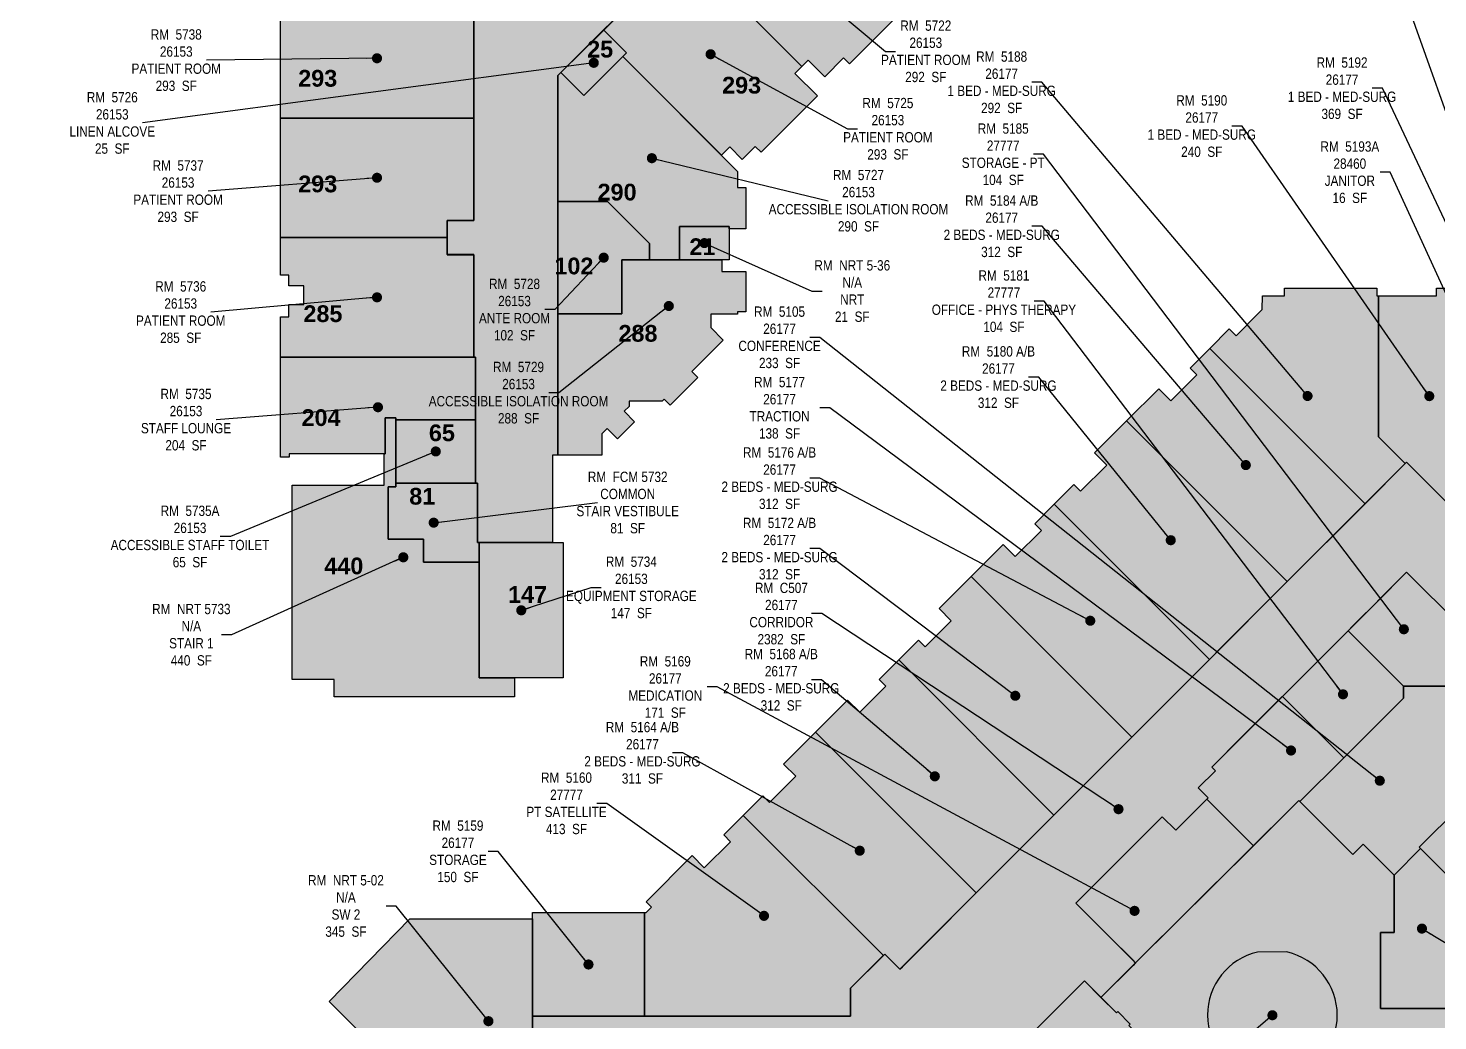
# Model space of a CAD drawing. Header units: inches. Extents: x -457 to 5277, y -65 to 4598.
# Drawn here: x -385 to 1538, y 1638 to 2991 of the extents above; entities that cross this region are included whole.
import ezdxf

# ---------------------------------------------------------------- set-up
doc = ezdxf.new("R2010")
doc.units = ezdxf.units.IN
doc.header["$LTSCALE"] = 48
doc.header["$MEASUREMENT"] = 0
doc.layers.get('Defpoints').update_dxf_attribs({"color": 31})
for name, color, linetype in [('0-LABEL', 3, 'Continuous'), ('1-NRT', 200, 'Continuous'), ('1-NRT-PTN', 253, 'Continuous'), ('3-FCM', 190, 'Continuous'), ('3-FCM-PTN', 9, 'Continuous'), ('4-OCC', 6, 'Continuous'), ('4-OCC-PTN', 95, 'Continuous')]:
    doc.layers.add(name, color=color, linetype=linetype)
doc.styles.add('AE-101i$0$Arial_B', font='arialbd.ttf', dxfattribs={"height": 9.132806})
doc.styles.add('ArialN', font='ARIALN.TTF')
doc.dimstyles.new('AB-220', dxfattribs={"dimscale": 220, "dimtxt": 0.070312, "dimasz": 0.0625, "dimexe": 0.0625, "dimexo": 0.125, "dimgap": 0.1875, "dimtad": 0, "dimdec": 4, "dimrnd": 0.0625, "dimzin": 0, "dimdsep": 46, "dimlunit": 4, "dimtxsty": 'ArialN', "dimblk": 'ARCHTICK', "dimcen": 0.0625, "dimclrd": 256, "dimclre": 256, "dimclrt": 256, "dimadec": 0, "dimazin": 0, "dimtfac": 1, "dimtdec": 4, "dimtofl": 0, "dimtmove": 2, "dimatfit": 3, "dimldrblk": 'DOT', "dimfxl": 0, "dimfrac": 2, "dimtolj": 1, "dimtzin": 0, "dimlwd": -1, "dimlwe": -1, "dimarcsym": 0})

# ---------------------------------------------------------------- blocks, each defined once
blk = doc.blocks.new('_ArchTick')
at = {"const_width": 0.15}
blk.add_lwpolyline([(-0.5, -0.5), (0.5, 0.5)], dxfattribs=at)
blk = doc.blocks.new('_Dot')
at = {"lineweight": -2}
blk.add_line((-0.5, 0), (-1, 0), dxfattribs=at)
at = {"const_width": 0.5}
blk.add_lwpolyline([(-0.25, 0, 1), (0.25, 0, 1)], format="xyb", close=True, dxfattribs=at)

msp = doc.modelspace()

# ---------------------------------------------------------------- hatches: boundary and pattern name
at = {"layer": '1-NRT-PTN'}
h = msp.add_hatch(color=256, dxfattribs=at)
h.dxf.hatch_style = 1
h.paths.add_polyline_path([(571.6, 2720.8), (571.6, 2675.4), (504.1, 2675.4), (504.1, 2720.8)])
h = msp.add_hatch(color=256, dxfattribs=at)
h.dxf.hatch_style = 1
h.paths.add_polyline_path([(230.6, 2263.1), (230.6, 2105.3), (278.6, 2105.3), (278.6, 2079.7), (32.7, 2079.7), (32.7, 2103.1), (-24.4, 2103.1), (-24.4, 2368.1), (101.1, 2368.1), (101.1, 2410.7), (102.3, 2410.7), (102.3, 2459.8), (117.1, 2459.8), (117.1, 2365.8), (106.3, 2365.8), (106.3, 2294.6), (154.5, 2294.6), (154.5, 2263.1)])
msp.add_hatch(color=256, dxfattribs=at).paths.add_polyline_path([(303.1, 1552.6), (137.6, 1552.6), (26.1, 1664.1), (136, 1776.8), (303.1, 1776.8)])
at = {"layer": '3-FCM-PTN'}
h = msp.add_hatch(color=256, dxfattribs=at)
h.dxf.hatch_style = 1
edge = h.paths.add_edge_path()
edge.add_arc((897.1, 3300.6), 566.7, 128.8584, 140.3777)
edge.add_line((460.6, 3662), (458.6, 3659.7))
edge.add_line((458.6, 3659.7), (456.7, 3657.3))
edge.add_line((456.7, 3657.3), (449.1, 3647.8))
edge.add_line((449.1, 3647.8), (440.5, 3636.3))
edge.add_line((440.5, 3636.3), (431.7, 3624))
edge.add_line((431.7, 3624), (423.1, 3611.3))
edge.add_line((423.1, 3611.3), (415.4, 3599.3))
edge.add_line((415.4, 3599.3), (408, 3586.9))
edge.add_line((408, 3586.9), (403.8, 3579.6))
edge.add_line((403.8, 3579.6), (396.6, 3566.4))
edge.add_line((396.6, 3566.4), (401.9, 3563.6))
edge.add_line((401.9, 3563.6), (381.7, 3521.4))
edge.add_line((381.7, 3521.4), (382.8, 3520.9))
edge.add_line((382.8, 3520.9), (377, 3506.8))
edge.add_line((377, 3506.8), (371.6, 3492.5))
edge.add_line((371.6, 3492.5), (366.6, 3478.1))
edge.add_line((366.6, 3478.1), (361.9, 3463.5))
edge.add_line((361.9, 3463.5), (357.7, 3448.9))
edge.add_line((357.7, 3448.9), (357.7, 3448.9))
edge.add_line((357.7, 3448.9), (357.7, 3402.8))
edge.add_line((357.7, 3402.8), (376.8, 3402.8))
edge.add_line((376.8, 3402.8), (376.8, 3324.4))
edge.add_line((376.8, 3324.4), (335.9, 3324.4))
edge.add_line((335.9, 3324.4), (335.6, 3313.2))
edge.add_line((335.6, 3313.2), (335.5, 3301.3))
edge.add_line((335.5, 3301.3), (335.5, 3138.8))
edge.add_line((335.5, 3138.8), (394.7, 3138.8))
edge.add_line((394.7, 3138.8), (523.7, 3267.8))
edge.add_line((523.7, 3267.8), (774.3, 3518.4))
edge.add_line((774.3, 3518.4), (814.7, 3477.9))
edge.add_line((814.7, 3477.9), (866.3, 3477.9))
edge.add_line((866.3, 3477.9), (866.3, 3359.9))
edge.add_line((866.3, 3359.9), (846.2, 3359.9))
edge.add_line((846.2, 3359.9), (846.2, 3359.6))
edge.add_line((846.2, 3359.6), (781.7, 3359.6))
edge.add_line((781.7, 3359.6), (781.7, 3351))
edge.add_line((781.7, 3351), (776.6, 3351))
edge.add_line((776.6, 3351), (745.9, 3320.3))
edge.add_line((745.9, 3320.3), (738.9, 3327.3))
edge.add_line((738.9, 3327.3), (642, 3230))
edge.add_line((642, 3230), (667.5, 3204.6))
edge.add_line((667.5, 3204.6), (634.5, 3171.6))
edge.add_line((634.5, 3171.6), (609.1, 3197.1))
edge.add_line((609.1, 3197.1), (338.1, 2926.4))
edge.add_line((338.1, 2926.4), (338.1, 2409.2))
edge.add_line((338.1, 2409.2), (330.6, 2409.2))
edge.add_line((330.6, 2409.2), (330.6, 2289.8))
edge.add_line((330.6, 2289.8), (228.1, 2289.8))
edge.add_line((228.1, 2289.8), (228.1, 2371))
edge.add_line((228.1, 2371), (225.7, 2371))
edge.add_line((225.7, 2371), (225.7, 2542.7))
edge.add_line((225.7, 2542.7), (223.1, 2542.7))
edge.add_line((223.1, 2542.7), (223.1, 2682.4))
edge.add_line((223.1, 2682.4), (187.1, 2682.4))
edge.add_line((187.1, 2682.4), (187.1, 2729))
edge.add_line((187.1, 2729), (223.1, 2729))
edge.add_line((223.1, 2729), (223.1, 3008.4))
edge.add_line((223.1, 3008.4), (187.1, 3008.4))
edge.add_line((187.1, 3008.4), (187.1, 3055))
edge.add_line((187.1, 3055), (223.1, 3055))
edge.add_line((223.1, 3055), (223.1, 3287.4))
edge.add_line((223.1, 3287.4), (224.5, 3287.4))
edge.add_line((224.5, 3287.4), (224.7, 3291.4))
edge.add_line((224.7, 3291.4), (225.9, 3342.4))
edge.add_line((225.9, 3342.4), (225.9, 3345))
edge.add_line((225.9, 3345), (226.4, 3351.1))
edge.add_line((226.4, 3351.1), (226.8, 3354.5))
edge.add_line((226.8, 3354.5), (232.7, 3405.2))
edge.add_line((232.7, 3405.2), (233.2, 3409.3))
edge.add_line((233.2, 3409.3), (232.1, 3409.4))
edge.add_line((232.1, 3409.4), (232.7, 3413.2))
edge.add_line((232.7, 3413.2), (241.5, 3447.2))
edge.add_line((241.5, 3447.2), (251.4, 3486.1))
edge.add_line((251.4, 3486.1), (263.7, 3524.4))
edge.add_line((263.7, 3524.4), (274.2, 3558))
edge.add_line((274.2, 3558), (275.7, 3561.4))
edge.add_line((275.7, 3561.4), (276.7, 3561))
edge.add_line((276.7, 3561), (278.4, 3564.7))
edge.add_line((278.4, 3564.7), (303.1, 3616.8))
edge.add_line((303.1, 3616.8), (332.4, 3666.2))
edge.add_line((332.4, 3666.2), (334.5, 3669.7))
edge.add_line((334.5, 3669.7), (333.6, 3670.3))
edge.add_line((333.6, 3670.3), (335.7, 3673.5))
edge.add_line((335.7, 3673.5), (357.6, 3701))
edge.add_line((357.6, 3701), (382.5, 3732.6))
edge.add_line((382.5, 3732.6), (384.7, 3735.2))
edge.add_line((384.7, 3735.2), (409.2, 3762.5))
edge.add_line((409.2, 3762.5), (432.5, 3788.9))
edge.add_line((432.5, 3788.9), (435.3, 3791.5))
edge.add_line((435.3, 3791.5), (436, 3790.7))
edge.add_line((436, 3790.7), (439.1, 3793.4))
edge.add_line((439.1, 3793.4), (477.8, 3826.6))
edge.add_line((477.8, 3826.6), (482.7, 3830.9))
edge.add_line((482.7, 3830.9), (488.1, 3834.6))
edge.add_line((488.1, 3834.6), (533.1, 3866.6))
edge.add_line((533.1, 3866.6), (566.8, 3885.7))
edge.add_arc((866.2, 3356.6), 607.9, 115.7328, 119.5031, ccw=False)
edge.add_arc((1453.2, 2159.6), 1941, 115.9929, 116.0015, ccw=False)
edge.add_line((602.5, 3904.3), (651.6, 3803.3))
edge.add_line((651.6, 3803.3), (649.4, 3802.3))
edge.add_line((649.4, 3802.3), (639.7, 3797.4))
edge.add_line((639.7, 3797.4), (630.1, 3792.3))
edge.add_line((630.1, 3792.3), (620.6, 3787))
edge.add_line((620.6, 3787), (615.3, 3792.3))
edge.add_line((615.3, 3792.3), (609.3, 3788.8))
edge.add_line((609.3, 3788.8), (603.7, 3785.5))
edge.add_line((603.7, 3785.5), (591.3, 3777.8))
edge.add_line((591.3, 3777.8), (579.1, 3769.8))
edge.add_line((579.1, 3769.8), (567.2, 3761.5))
edge.add_line((567.2, 3761.5), (544, 3743.9))
edge.add_line((544, 3743.9), (541.5, 3742))
edge.add_line((541.5, 3742), (541.6, 3741.9))
edge.add_line((541.6, 3741.9), (541.6, 3741.9))
h = msp.add_hatch(color=256, dxfattribs=at)
h.dxf.hatch_style = 1
h.paths.add_polyline_path([(230.6, 2289.8), (230.6, 2263.1), (154.5, 2263.1), (154.5, 2294.6), (106.3, 2294.6), (106.3, 2365.8), (117.1, 2365.8), (117.1, 2371), (228.1, 2371), (228.1, 2289.8)])
at = {"layer": '4-OCC-PTN'}
h = msp.add_hatch(color=163, dxfattribs=at)
h.dxf.hatch_style = 1
h.paths.add_polyline_path([(816.6, 3023.4), (735.6, 2942.4), (727.6, 2950.5), (702, 2924.8), (679.3, 2947.5), (670.6, 2938.8), (510.6, 3098.8), (609.1, 3197), (634.5, 3171.5), (651, 3188)])
h = msp.add_hatch(color=163, dxfattribs=at)
h.dxf.hatch_style = 1
h.paths.add_polyline_path([(670.6, 2938.8), (661.3, 2929.4), (692, 2898.8), (615.1, 2821.9), (607, 2829.9), (589.4, 2812.3), (572.5, 2829.3), (561, 2817.9), (426.5, 2952.4), (431.6, 2957.5), (400.5, 2988.6), (510.6, 3098.8)])
h = msp.add_hatch(color=163, dxfattribs=at)
h.dxf.hatch_style = 1
h.paths.add_polyline_path([(223.1, 2868.6), (-40.7, 2868.6), (-40.7, 3031.6), (187.1, 3031.6), (187.1, 3008.3), (223.1, 3008.3), (223.1, 2932.1)])
h = msp.add_hatch(color=163, dxfattribs=at)
h.dxf.hatch_style = 1
h.paths.add_polyline_path([(400.5, 2988.6), (431.6, 2957.5), (373.3, 2899.3), (342.2, 2930.5)])
h = msp.add_hatch(color=163, dxfattribs=at)
h.dxf.hatch_style = 1
h.paths.add_polyline_path([(426.5, 2952.4), (583, 2795.9), (583, 2773.8), (594.3, 2773.8), (594.3, 2717.8), (571.6, 2717.8), (571.6, 2720.8), (504.1, 2720.8), (504.1, 2675.4), (463, 2675.4), (462.9, 2697.7), (448.6, 2712), (405.7, 2754.9), (338.1, 2754.9), (338.1, 2834.5), (338.1, 2926.4), (342.2, 2930.5), (373.3, 2899.3), (419.5, 2945.4)])
h = msp.add_hatch(color=163, dxfattribs=at)
h.dxf.hatch_style = 1
h.paths.add_polyline_path([(223.1, 2868.6), (223.1, 2729), (187.1, 2729), (187.1, 2705.8), (-40.7, 2705.8), (-40.7, 2868.6)])
h = msp.add_hatch(color=163, dxfattribs=at)
h.dxf.hatch_style = 1
h.paths.add_polyline_path([(462.9, 2697.7), (463, 2675.4), (425, 2675.4), (425, 2601.6), (338.1, 2601.6), (338.1, 2754.9), (405.7, 2754.9), (448.6, 2712)])
h = msp.add_hatch(color=163, dxfattribs=at)
h.dxf.hatch_style = 1
h.paths.add_polyline_path([(223.1, 2682.3), (223.1, 2542.6), (-40.7, 2542.6), (-40.7, 2597.8), (-28.9, 2597.8), (-28.9, 2614.2), (-8.5, 2614.2), (-8.5, 2640), (-28.9, 2640), (-28.9, 2654.3), (-40.7, 2654.3), (-40.7, 2705.8), (187.1, 2705.8), (187.1, 2682.3)])
h = msp.add_hatch(color=163, dxfattribs=at)
h.dxf.hatch_style = 1
h.paths.add_polyline_path([(338.1, 2510.5), (338.1, 2601.6), (425, 2601.6), (425, 2675.4), (561.8, 2675.4), (561.8, 2659.3), (594.3, 2659.3), (594.3, 2604.6), (583, 2604.6), (583, 2601.1), (546.6, 2601.1), (546.6, 2583), (563.6, 2565.9), (520.7, 2523), (528.8, 2514.9), (491, 2477.1), (482.9, 2485.2), (480.2, 2482.5), (435.1, 2482.5), (435.1, 2475.3), (428.5, 2468.8), (442.6, 2454.6), (419.3, 2431.3), (405.2, 2445.4), (398.1, 2438.3), (398.1, 2409.1), (338.1, 2409.1)])
for color, points in [(105, [(1457.7, 2626.2), (1457.7, 2434), (1494.1, 2397.6), (1439.1, 2342.6), (1227.3, 2554.4), (1254, 2581.1), (1263.2, 2571.9), (1295.1, 2603.9), (1299, 2607.8), (1299.2, 2626.2), (1329.4, 2626.2), (1329.4, 2636.7), (1455.1, 2636.7), (1455.1, 2626.2)]), (105, [(1595.9, 2636.7), (1595.9, 2385.1), (1553, 2342.2), (1495.8, 2399.4), (1494.1, 2397.6), (1457.7, 2434), (1457.7, 2626.2), (1536.6, 2626.2), (1536.6, 2636.7)]), (105, [(1227.3, 2554.4), (1439.1, 2342.6), (1333, 2236.6), (1113.8, 2455.7), (1157.6, 2499.5), (1174.1, 2482.9), (1209.8, 2518.5), (1200.6, 2527.7)]), (105, [(1015.2, 2342.2), (1226.9, 2130.5), (1333, 2236.6), (1113.8, 2455.7), (1070.1, 2412), (1086.7, 2395.4), (1051, 2359.8), (1041.9, 2368.9)]), (105, [(1078.9, 1669.8), (1056.4, 1692.3), (992.4, 1628.3), (988.7, 1624.6), (924.8, 1560.7), (957.2, 1528.4), (882.2, 1453.4), (797.6, 1538.1), (600.2, 1538.1), (538, 1475.9), (531.2, 1482.7), (497.3, 1516.6), (489.9, 1509.2), (469.5, 1529.6), (476.9, 1537), (470.8, 1543.1), (303.1, 1543.1), (303.1, 1644.1), (737.3, 1644.1), (737.3, 1682.3), (780.1, 1725.1), (783.9, 1728.8), (804.5, 1708.1), (808.1, 1711.6), (842, 1745.6), (906.9, 1810.4), (910.6, 1814.1), (975.5, 1879), (1495.8, 2399.4), (1607.4, 2287.8), (1626.3, 2306.7), (1661.4, 2271.6), (1674.7, 2285), (1759.6, 2200.1), (1757.9, 2198.3), (1759.7, 2196.5), (1729.2, 2166), (1767, 2128.2), (1797.5, 2158.7), (1799.3, 2156.9), (1796.4, 2154), (1889.4, 2061), (1893.1, 2064.7), (1902.5, 2055.3), (1831.9, 1984.7), (1802.7, 2014), (1765.2, 1976.5), (1758.2, 1969.5), (1762.5, 1965.3), (1728.9, 1931.7), (1724.6, 1935.9), (1720.7, 1932), (1696.2, 1907.5), (1692.3, 1903.6), (1674.3, 1885.5), (1674.3, 1486.9), (1568.3, 1486.9), (1568.3, 1581.9), (1568.3, 1654.5), (1573.3, 1654.5), (1573.3, 1814.3), (1516.7, 1870.8), (1513.2, 1874.4), (1568.3, 1929.5), (1568.3, 2177.1), (1495.8, 2249.5), (1492.3, 2245.9), (1458.4, 2212), (1423.9, 2177.5), (1414.2, 2167.8), (1365.9, 2119.5), (1332, 2085.6), (1321.2, 2074.8), (1287.2, 2040.9), (1271.7, 2025.3), (1230, 1983.6), (1235, 1978.6), (1211.6, 1955.3), (1225, 1941.9), (1180.9, 1897.9), (1162.6, 1916.2), (1044.7, 1798.3), (1126.1, 1717), (1122.6, 1713.4)]), (105, [(1015.2, 2342.2), (1226.9, 2130.5), (1120.9, 2024.4), (901.7, 2243.6), (945.4, 2287.3), (962, 2270.8), (997.6, 2306.4), (988.5, 2315.5)]), (105, [(803.1, 2130.1), (1014.8, 1918.4), (1120.9, 2024.4), (901.7, 2243.6), (858, 2199.9), (874.5, 2183.3), (838.9, 2147.7), (829.8, 2156.8)]), (246, [(1495.8, 2249.5), (1568.3, 2177.1), (1568.3, 2094), (1491.7, 2094), (1416, 2169.7)]), (246, [(1416, 2169.7), (1491.7, 2094), (1491.7, 2077.7), (1410.4, 1996.4), (1326.6, 2080.2)]), (105, [(803.1, 2130.1), (1014.8, 1918.4), (908.7, 1812.3), (689.6, 2031.5), (733.3, 2075.2), (749.9, 2058.6), (785.5, 2094.3), (776.4, 2103.4)]), (105, [(1326.6, 2080.2), (1410.4, 1996.4), (1350.3, 1936.8), (1348.7, 1938.4), (1286.8, 1876.4), (1223.1, 1940.1), (1225, 1941.9), (1211.6, 1955.3), (1235, 1978.6), (1230, 1983.6)]), (105, [(1491.7, 2094), (1568.3, 2094), (1568.3, 1929.5), (1513.2, 1874.4), (1515, 1872.6), (1478.9, 1836.5), (1436.7, 1878.7), (1422.5, 1864.6), (1350.3, 1936.8), (1410.4, 1996.4), (1491.7, 2077.7)]), (105, [(590.9, 1918), (782, 1726.9), (783.9, 1728.8), (804.5, 1708.1), (908.7, 1812.3), (689.6, 2031.5), (645.8, 1987.7), (662.4, 1971.2), (626.8, 1935.5), (617.6, 1944.7)]), (105, [(1223.1, 1940.1), (1286.8, 1876.4), (1126.1, 1717), (1122.6, 1720.5), (1088.6, 1754.4), (1044.7, 1798.3), (1162.6, 1916.2), (1180.9, 1897.9)]), (246, [(590.9, 1918), (782, 1726.9), (737.3, 1682.3), (737.3, 1644.1), (456.3, 1644.1), (456.3, 1785.4), (458.4, 1785.4), (465.6, 1792.6), (458.2, 1800.1), (521.2, 1863.1), (537.7, 1846.5), (573.4, 1882.1), (564.2, 1891.3)]), (105, [(1478.9, 1836.5), (1515, 1872.6), (1573.3, 1814.3), (1573.3, 1654.5), (1460.4, 1654.5), (1460.4, 1758.3), (1478.9, 1758.3)]), (105, [(456.3, 1785.4), (456.3, 1644.1), (303.1, 1644.1), (303.1, 1785.4)]), (105, [(990.5, 1626.4), (1056.4, 1692.3), (1100.1, 1648.6), (1101.9, 1650.4), (1118.9, 1633.5), (1117, 1631.6), (1154.9, 1593.8), (1126.4, 1565.3), (1151.6, 1540.1), (1114.2, 1502.8)])]:
    msp.add_hatch(color=color, dxfattribs=at).paths.add_polyline_path(points)
h = msp.add_hatch(color=163, dxfattribs=at)
h.dxf.hatch_style = 1
h.paths.add_polyline_path([(225.7, 2542.6), (225.7, 2457.3), (117.1, 2457.3), (117.1, 2459.8), (102.3, 2459.8), (102.3, 2410.7), (-28.8, 2410.7), (-28.8, 2406.1), (-40.7, 2406.1), (-40.7, 2542.6)])
h = msp.add_hatch(color=163, dxfattribs=at)
h.dxf.hatch_style = 1
h.paths.add_polyline_path([(225.7, 2371), (117.1, 2371), (117.1, 2410.7), (117.1, 2424.3), (117.1, 2457.3), (225.7, 2457.3)])
h = msp.add_hatch(color=163, dxfattribs=at)
h.dxf.hatch_style = 1
h.paths.add_polyline_path([(345.3, 2105.3), (230.6, 2105.3), (230.6, 2289.8), (345.3, 2289.8)])
h = msp.add_hatch(color=105, dxfattribs=at)
edge = h.paths.add_edge_path()
edge.add_line((1568.3, 1654.5), (1568.3, 1581.9))
edge.add_line((1568.3, 1581.9), (1449.1, 1581.9))
edge.add_line((1449.1, 1581.9), (1431.8, 1564.5))
edge.add_line((1431.8, 1564.5), (1431.8, 1508.3))
edge.add_line((1431.8, 1508.3), (1453.4, 1486.7))
edge.add_line((1453.4, 1486.7), (1412, 1445.3))
edge.add_line((1412, 1445.3), (1421.5, 1435.8))
edge.add_line((1421.5, 1435.8), (1366.6, 1380.9))
edge.add_line((1366.6, 1380.9), (1338.8, 1408.7))
edge.add_line((1338.8, 1408.7), (1340.7, 1410.6))
edge.add_line((1340.7, 1410.6), (1330, 1421.2))
edge.add_line((1330, 1421.2), (1328.1, 1419.4))
edge.add_line((1328.1, 1419.4), (1292.5, 1455))
edge.add_line((1292.5, 1455), (1292.5, 1559.3))
edge.add_line((1292.5, 1559.3), (1332.6, 1559.2))
edge.add_arc((1312.8, 1645.5), 88.6, 282.9644, 437.0356)
edge.add_line((1332.6, 1731.8), (1292.5, 1731.7))
edge.add_arc((1312.8, 1645.5), 88.6, 103.2198, 256.7802)
edge.add_line((1292.5, 1559.3), (1292.5, 1455))
edge.add_line((1292.5, 1455), (1289, 1458.5))
edge.add_line((1289, 1458.5), (1261, 1430.6))
edge.add_line((1261, 1430.6), (1126.4, 1565.3))
edge.add_line((1126.4, 1565.3), (1154.9, 1593.8))
edge.add_line((1154.9, 1593.8), (1117, 1631.6))
edge.add_line((1117, 1631.6), (1118.9, 1633.5))
edge.add_line((1118.9, 1633.5), (1101.9, 1650.4))
edge.add_line((1101.9, 1650.4), (1100.1, 1648.6))
edge.add_line((1100.1, 1648.6), (1078.9, 1669.8))
edge.add_line((1078.9, 1669.8), (1126.1, 1717))
edge.add_line((1126.1, 1717), (1348.7, 1938.4))
edge.add_line((1348.7, 1938.4), (1422.5, 1864.6))
edge.add_line((1422.5, 1864.6), (1436.7, 1878.7))
edge.add_line((1436.7, 1878.7), (1478.9, 1836.5))
edge.add_line((1478.9, 1836.5), (1478.9, 1758.3))
edge.add_line((1478.9, 1758.3), (1460.4, 1758.3))
edge.add_line((1460.4, 1758.3), (1460.4, 1654.5))
edge.add_line((1460.4, 1654.5), (1568.3, 1654.5))
h = msp.add_hatch(color=105, dxfattribs=at)
edge = h.paths.add_edge_path()
edge.add_line((1292.5, 1559.3), (1332.6, 1559.2))
edge.add_arc((1312.8, 1645.5), 88.6, 282.9644, 437.0356)
edge.add_line((1332.6, 1731.8), (1292.5, 1731.7))
edge.add_arc((1312.8, 1645.5), 88.6, 103.2198, 256.7802)

# ---------------------------------------------------------------- linework, layer by layer
at = {"layer": '1-NRT'}
for points in [[(571.6, 2720.8), (571.6, 2675.4), (504.1, 2675.4), (504.1, 2720.8)], [(230.6, 2263.1), (230.6, 2105.3), (278.6, 2105.3), (278.6, 2079.7), (32.7, 2079.7), (32.7, 2103.1), (-24.4, 2103.1), (-24.4, 2368.1), (101.1, 2368.1), (101.1, 2410.7), (102.3, 2410.7), (102.3, 2459.8), (117.1, 2459.8), (117.1, 2365.8), (106.3, 2365.8), (106.3, 2294.6), (154.5, 2294.6), (154.5, 2263.1), (230.6, 2263.1)], [(303.1, 1552.6), (137.6, 1552.6), (26.1, 1664.1), (136, 1776.8), (303.1, 1776.8)]]:
    msp.add_lwpolyline(points, close=True, dxfattribs=at)
at = {"layer": '3-FCM'}
msp.add_lwpolyline([(609.1, 3197.1), (338.1, 2926.4), (338.1, 2409.2), (330.6, 2409.2), (330.6, 2289.8), (228.1, 2289.8), (228.1, 2371), (225.7, 2371), (225.7, 2542.7), (223.1, 2542.7), (223.1, 2682.4), (187.1, 2682.4), (187.1, 2729), (223.1, 2729), (223.1, 3008.4)], dxfattribs=at)
msp.add_lwpolyline([(230.6, 2289.8), (230.6, 2263.1), (154.5, 2263.1), (154.5, 2294.6), (106.3, 2294.6), (106.3, 2365.8), (117.1, 2365.8), (117.1, 2371), (228.1, 2371), (228.1, 2289.8)], close=True, dxfattribs=at)
at = {"layer": '4-OCC'}
for p, q in [((402.4, 2990.4), (398.7, 2986.8)), ((405.7, 2754.9), (448.6, 2712))]:
    msp.add_line(p, q, dxfattribs=at)
for points in [[(816.6, 3023.4), (735.6, 2942.4), (727.6, 2950.5), (702, 2924.8), (679.3, 2947.5), (670.6, 2938.8), (510.6, 3098.8), (609.1, 3197), (634.5, 3171.5), (651, 3188), (816.6, 3023.4)], [(670.6, 2938.8), (661.3, 2929.4), (692, 2898.8), (615.1, 2821.9), (607, 2829.9), (589.4, 2812.3), (572.5, 2829.3), (561, 2817.9), (426.5, 2952.4), (431.6, 2957.5), (400.5, 2988.6), (510.6, 3098.8), (670.6, 2938.8)], [(223.1, 2868.6), (-40.7, 2868.6), (-40.7, 3031.6), (187.1, 3031.6), (187.1, 3008.3), (223.1, 3008.3), (223.1, 2932.1)], [(400.5, 2988.6), (431.6, 2957.5), (373.3, 2899.3), (342.2, 2930.5)], [(426.5, 2952.4), (426.5, 2952.4), (426.5, 2952.4), (583, 2795.9), (583, 2773.8), (594.3, 2773.8), (594.3, 2717.8), (571.6, 2717.8), (571.6, 2720.8), (504.1, 2720.8), (504.1, 2675.4), (463, 2675.4), (462.9, 2697.7), (448.6, 2712), (405.7, 2754.9), (338.1, 2754.9), (338.1, 2834.5), (338.1, 2926.4), (342.2, 2930.5), (373.3, 2899.3), (373.3, 2899.3), (419.5, 2945.4), (426.5, 2952.4)], [(223.1, 2868.6), (223.1, 2729), (187.1, 2729), (187.1, 2705.8), (-40.7, 2705.8), (-40.7, 2868.6)], [(462.9, 2697.7), (463, 2675.4), (425, 2675.4), (425, 2601.6), (338.1, 2601.6), (338.1, 2754.9), (405.7, 2754.9), (448.6, 2712)], [(223.1, 2682.3), (223.1, 2542.6), (-40.7, 2542.6), (-40.7, 2597.8), (-28.9, 2597.8), (-28.9, 2614.2), (-8.5, 2614.2), (-8.5, 2640), (-28.9, 2640), (-28.9, 2654.3), (-40.7, 2654.3), (-40.7, 2705.8), (187.1, 2705.8), (187.1, 2682.3)], [(338.1, 2510.5), (338.1, 2601.6), (425, 2601.6), (425, 2675.4), (561.8, 2675.4), (561.8, 2659.3), (594.3, 2659.3), (594.3, 2604.6), (583, 2604.6), (583, 2601.1), (546.6, 2601.1), (546.6, 2583), (563.6, 2565.9), (520.7, 2523), (528.8, 2514.9), (491, 2477.1), (482.9, 2485.2), (480.2, 2482.5), (435.1, 2482.5), (435.1, 2475.3), (428.5, 2468.8), (442.6, 2454.6), (419.3, 2431.3), (405.2, 2445.4), (398.1, 2438.3), (398.1, 2409.1), (338.1, 2409.1), (338.1, 2510.5)], [(1457.7, 2626.2), (1457.7, 2434), (1494.1, 2397.6), (1439.1, 2342.6), (1227.3, 2554.4), (1254, 2581.1), (1263.2, 2571.9), (1295.1, 2603.9), (1299, 2607.8), (1299.2, 2626.2), (1329.4, 2626.2), (1329.4, 2636.7), (1455.1, 2636.7), (1455.1, 2626.2)], [(1595.9, 2636.7), (1595.9, 2385.1), (1553, 2342.2), (1495.8, 2399.4), (1494.1, 2397.6), (1457.7, 2434), (1457.7, 2626.2), (1536.6, 2626.2), (1536.6, 2636.7)], [(225.7, 2542.6), (225.7, 2457.3), (117.1, 2457.3), (117.1, 2459.8), (102.3, 2459.8), (102.3, 2410.7), (-28.8, 2410.7), (-28.8, 2406.1), (-40.7, 2406.1), (-40.7, 2542.6)], [(1227.3, 2554.4), (1439.1, 2342.6), (1333, 2236.6), (1113.8, 2455.7), (1157.6, 2499.5), (1174.1, 2482.9), (1209.8, 2518.5), (1200.6, 2527.7)], [(225.7, 2371), (117.1, 2371), (117.1, 2410.7), (117.1, 2424.3), (117.1, 2457.3), (225.7, 2457.3)], [(1015.2, 2342.2), (1226.9, 2130.5), (1333, 2236.6), (1113.8, 2455.7), (1070.1, 2412), (1086.7, 2395.4), (1051, 2359.8), (1041.9, 2368.9)], [(1015.2, 2342.2), (1226.9, 2130.5), (1120.9, 2024.4), (901.7, 2243.6), (945.4, 2287.3), (962, 2270.8), (997.6, 2306.4), (988.5, 2315.5)], [(345.3, 2105.3), (230.6, 2105.3), (230.6, 2289.8), (345.3, 2289.8)], [(803.1, 2130.1), (1014.8, 1918.4), (1120.9, 2024.4), (901.7, 2243.6), (858, 2199.9), (874.5, 2183.3), (838.9, 2147.7), (829.8, 2156.8)], [(1495.8, 2249.5), (1568.3, 2177.1), (1568.3, 2094), (1491.7, 2094), (1416, 2169.7)], [(1416, 2169.7), (1491.7, 2094), (1491.7, 2077.7), (1410.4, 1996.4), (1326.6, 2080.2)], [(803.1, 2130.1), (1014.8, 1918.4), (908.7, 1812.3), (689.6, 2031.5), (733.3, 2075.2), (749.9, 2058.6), (785.5, 2094.3), (776.4, 2103.4)], [(1326.6, 2080.2), (1410.4, 1996.4), (1350.3, 1936.8), (1348.7, 1938.4), (1286.8, 1876.4), (1223.1, 1940.1), (1225, 1941.9), (1211.6, 1955.3), (1235, 1978.6), (1230, 1983.6)], [(1491.7, 2094), (1568.3, 2094), (1568.3, 1929.5), (1513.2, 1874.4), (1515, 1872.6), (1478.9, 1836.5), (1436.7, 1878.7), (1422.5, 1864.6), (1350.3, 1936.8), (1410.4, 1996.4), (1491.7, 2077.7)], [(590.9, 1918), (782, 1726.9), (783.9, 1728.8), (804.5, 1708.1), (908.7, 1812.3), (689.6, 2031.5), (645.8, 1987.7), (662.4, 1971.2), (626.8, 1935.5), (617.6, 1944.7)], [(1223.1, 1940.1), (1286.8, 1876.4), (1126.1, 1717), (1122.6, 1720.5), (1088.6, 1754.4), (1044.7, 1798.3), (1162.6, 1916.2), (1180.9, 1897.9)], [(590.9, 1918), (782, 1726.9), (737.3, 1682.3), (737.3, 1644.1), (456.3, 1644.1), (456.3, 1785.4), (458.4, 1785.4), (465.6, 1792.6), (458.2, 1800.1), (521.2, 1863.1), (537.7, 1846.5), (573.4, 1882.1), (564.2, 1891.3)], [(1478.9, 1836.5), (1515, 1872.6), (1573.3, 1814.3), (1573.3, 1654.5), (1460.4, 1654.5), (1460.4, 1758.3), (1478.9, 1758.3)], [(456.3, 1785.4), (456.3, 1644.1), (303.1, 1644.1), (303.1, 1785.4)], [(990.5, 1626.4), (1056.4, 1692.3), (1100.1, 1648.6), (1101.9, 1650.4), (1118.9, 1633.5), (1117, 1631.6), (1154.9, 1593.8), (1126.4, 1565.3), (1151.6, 1540.1), (1114.2, 1502.8)]]:
    msp.add_lwpolyline(points, close=True, dxfattribs=at)
for points in [[(303.1, 1543.1), (303.1, 1644.1), (737.3, 1644.1), (737.3, 1682.3), (780.1, 1725.1), (783.9, 1728.8), (804.5, 1708.1), (808.1, 1711.6), (842, 1745.6), (906.9, 1810.4), (910.6, 1814.1), (975.5, 1879), (1495.8, 2399.4), (1607.4, 2287.8)], [(1568.3, 2177.1), (1495.8, 2249.5), (1492.3, 2245.9), (1458.4, 2212), (1423.9, 2177.5), (1414.2, 2167.8), (1365.9, 2119.5), (1332, 2085.6), (1321.2, 2074.8), (1287.2, 2040.9), (1271.7, 2025.3), (1230, 1983.6), (1235, 1978.6), (1211.6, 1955.3), (1225, 1941.9), (1180.9, 1897.9), (1162.6, 1916.2), (1044.7, 1798.3), (1126.1, 1717), (1122.6, 1713.4), (1078.9, 1669.8), (1056.4, 1692.3), (992.4, 1628.3)], [(1118.9, 1633.5), (1101.9, 1650.4), (1100.1, 1648.6), (1078.9, 1669.8), (1126.1, 1717), (1348.7, 1938.4), (1422.5, 1864.6), (1436.7, 1878.7), (1478.9, 1836.5), (1478.9, 1758.3), (1460.4, 1758.3), (1460.4, 1654.5), (1568.3, 1654.5), (1568.3, 1581.9)], [(1573.3, 1814.3), (1516.7, 1870.8), (1513.2, 1874.4), (1568.3, 1929.5)]]:
    msp.add_lwpolyline(points, dxfattribs=at)
msp.add_lwpolyline([(1332.6, 1559.2, 0.795943), (1332.6, 1731.8), (1292.5, 1731.7, 0.792309), (1292.5, 1559.3)], format="xyb", dxfattribs=at)
msp.add_lwpolyline([(1292.5, 1559.3), (1332.6, 1559.2, 0.795943), (1332.6, 1731.8), (1292.5, 1731.7, 0.792309), (1292.5, 1559.3)], format="xyb", close=True, dxfattribs=at)

# ---------------------------------------------------------------- texts
at = {"layer": '0-LABEL', "char_height": 14, "attachment_point": 5, "style": 'ArialN'}
for s, insert in [('RM  5722\\P26153\\PPATIENT ROOM\\P292  SF', (839.9, 2959.5)), ('RM  5738\\P26153\\PPATIENT ROOM\\P293  SF', (-182.7, 2947.5)), ('RM  5188\\P26177\\P1 BED - MED-SURG\\P292  SF', (943.4, 2917.3)), ('RM  5192\\P26177\\P1 BED - MED-SURG\\P369  SF', (1407.8, 2909.2)), ('RM  5726\\P26153\\PLINEN ALCOVE\\P25  SF', (-270, 2861.9)), ('RM  5725\\P26153\\PPATIENT ROOM\\P293  SF', (788.2, 2854)), ('RM  5190\\P26177\\P1 BED - MED-SURG\\P240  SF', (1216.4, 2857.6)), ('RM  5185\\P27777\\PSTORAGE - PT\\P104  SF', (945.5, 2819.2)), ('RM  5193A\\P28460\\PJANITOR\\P16  SF', (1418.4, 2794.7)), ('RM  5737\\P26153\\PPATIENT ROOM\\P293  SF', (-180.2, 2768.9)), ('RM  5727\\P26153\\PACCESSIBLE ISOLATION ROOM\\P290  SF', (748.1, 2755.9)), ('RM  5184 A/B\\P26177\\P2 BEDS - MED-SURG\\P312  SF', (943.5, 2721)), ('RM  NRT 5-36\\PN/A\\PNRT\\P21  SF', (739.6, 2632.7)), ('RM  5181\\P27777\\POFFICE - PHYS THERAPY\\P104  SF', (946.5, 2618.9)), ('RM  5736\\P26153\\PPATIENT ROOM\\P285  SF', (-176.6, 2604)), ('RM  5728\\P26153\\PANTE ROOM\\P102  SF', (278.8, 2607.4)), ('RM  5105\\P26177\\PCONFERENCE\\P233  SF', (640.4, 2569.6)), ('RM  5180 A/B\\P26177\\P2 BEDS - MED-SURG\\P312  SF', (939, 2515.4)), ('RM  5729\\P26153\\PACCESSIBLE ISOLATION ROOM\\P288  SF', (284.3, 2494.2)), ('RM  5177\\P26177\\PTRACTION\\P138  SF', (640.4, 2473.6)), ('RM  5735\\P26153\\PSTAFF LOUNGE\\P204  SF', (-169.4, 2457.4)), ('RM  5176 A/B\\P26177\\P2 BEDS - MED-SURG\\P312  SF', (640.4, 2377.6)), ('RM  FCM 5732\\PCOMMON\\PSTAIR VESTIBULE\\P81  SF', (433.2, 2344.4)), ('RM  5735A\\P26153\\PACCESSIBLE STAFF TOILET\\P65  SF', (-163.9, 2298.1)), ('RM  5172 A/B\\P26177\\P2 BEDS - MED-SURG\\P312  SF', (640.4, 2281.6)), ('RM  5734\\P26153\\PEQUIPMENT STORAGE\\P147  SF', (438.2, 2228.7)), ('RM  C507\\P26177\\PCORRIDOR\\P2382  SF', (642.9, 2193)), ('RM  NRT 5733\\PN/A\\PSTAIR 1\\P440  SF', (-162.1, 2164.2)), ('RM  5169\\P26177\\PMEDICATION\\P171  SF', (484.5, 2092.9)), ('RM  5168 A/B\\P26177\\P2 BEDS - MED-SURG\\P312  SF', (642.7, 2102.8)), ('RM  5164 A/B\\P26177\\P2 BEDS - MED-SURG\\P311  SF', (453.3, 2003.2)), ('RM  5160\\P27777\\PPT SATELLITE\\P413  SF', (349.7, 1934.3)), ('RM  5159\\P26177\\PSTORAGE\\P150  SF', (201.6, 1868.9)), ('RM  NRT 5-02\\PN/A\\PSW 2\\P345  SF', (48.8, 1794.4))]:
    msp.add_mtext(s, dxfattribs=dict(at, insert=insert))
at = {"layer": 'Defpoints', "style": 'AE-101i$0$Arial_B'}
for s, p in [('25', (377.9, 2951.1)), ('293', (-16.3, 2911.4)), ('293', (562, 2902)), ('293', (-16.3, 2767.4)), ('290', (392.1, 2756.2)), ('21', (517.4, 2681.8)), ('102', (333.2, 2655.5)), ('285', (-9.2, 2590.5)), ('288', (420.6, 2563.7)), ('204', (-11.8, 2448.8)), ('65', (162, 2428.1)), ('81', (135.2, 2341.6)), ('440', (19.3, 2246.6)), ('147', (270.1, 2207.7))]:
    msp.add_text(s, height=22.83, dxfattribs=at).set_placement(p)

# ---------------------------------------------------------------- leaders
at = {"layer": '0-LABEL', "annotation_type": 0, "has_hookline": 1}
for points, hookline_direction, text_width in [([(663.6, 3060.9), (784.9, 2959.5), (798.7, 2959.5)], 0, 119.6), ([(1770.8, 2253.9), (1493.5, 3034.4), (1479.7, 3034.4)], 1, 115.5), ([(546.3, 2955.6), (733.2, 2854), (746.9, 2854)], 0, 119.6), ([(386.9, 2943.9), (-228.7, 2861.9)], 1, 114.7), ([(91.2, 2950.1), (-141.4, 2947.5)], 1, 119.6), ([(1360.7, 2489.7), (998.4, 2917.3), (984.6, 2917.3)], 1, 145.2), ([(1677.3, 2454.2), (1462.8, 2909.2), (1449, 2909.2)], 1, 145.2), ([(1526.8, 2489.5), (1271.4, 2857.6), (1257.6, 2857.6)], 1, 145.2), ([(466.2, 2813.9), (706.8, 2755.9)], 0, 243.9), ([(1492.1, 2171.7), (1000.5, 2819.2), (986.7, 2819.2)], 1, 112.2), ([(91.2, 2787.2), (-139, 2768.9)], 1, 119.6), ([(1763.4, 2162.3), (1473.4, 2794.7), (1459.6, 2794.7)], 1, 79), ([(1276.5, 2395.5), (998.5, 2721), (984.7, 2721)], 1, 157.2), ([(537.8, 2698.1), (684.6, 2632.7), (698.3, 2632.7)], 0, 101.4), ([(400.5, 2678.3), (333.8, 2607.4), (320, 2607.4)], 1, 95.9), ([(91.2, 2624.2), (-135.3, 2604)], 1, 119.6), ([(489.3, 2612.4), (339.3, 2494.2), (325.5, 2494.2)], 1, 243.9), ([(1409.1, 2083), (1001.5, 2618.9), (987.7, 2618.9)], 1, 196), ([(1459.3, 1965.2), (695.4, 2569.6), (681.6, 2569.6)], 1, 110.6), ([(1174.1, 2293.1), (994, 2515.4), (980.2, 2515.4)], 1, 157.2), ([(92.5, 2474.4), (-128.1, 2457.4)], 1, 121.4), ([(1338.2, 2006.4), (709.1, 2473.6), (695.4, 2473.6)], 1, 80.2), ([(171.4, 2414.1), (-108.9, 2298.1), (-122.7, 2298.1)], 1, 216.3), ([(1064.3, 2183.3), (695.4, 2377.6), (681.6, 2377.6)], 1, 157.2), ([(168.5, 2317), (391.9, 2344.4)], 0, 138.3), ([(127.1, 2269.8), (-107.1, 2164.2), (-120.9, 2164.2)], 1, 104.9), ([(962, 2081), (695.4, 2281.6), (681.6, 2281.6)], 1, 157.2), ([(288, 2197.5), (383.2, 2228.7), (396.9, 2228.7)], 0, 176.1), ([(1102.8, 1926.4), (697.9, 2193), (684.1, 2193)], 1, 86.3), ([(852.2, 1971.2), (697.7, 2102.8), (683.9, 2102.8)], 1, 157.2), ([(1124.7, 1787.8), (555.4, 2093.1), (541.6, 2093.1)], 1, 98.1), ([(749.8, 1869.8), (508.3, 2003.2), (494.5, 2003.2)], 1, 157.2), ([(619.2, 1781), (404.7, 1934.3), (391, 1934.3)], 1, 107.5), ([(379.7, 1714.7), (256.6, 1868.9), (242.8, 1868.9)], 1, 76.8), ([(243.2, 1637.4), (117.5, 1794.4), (103.8, 1794.4)], 1, 101.3), ([(1516.8, 1763.6), (1929.4, 1513.6), (1943.1, 1513.6)], 0, 127.5), ([(1312.8, 1645.5), (599.4, 1033.6), (585.6, 1033.6)], 1, 127.5)]:
    msp.add_leader(points, dimstyle='AB-220', dxfattribs=dict(at, hookline_direction=hookline_direction, text_width=text_width))

doc.saveas('drawing.dxf')
